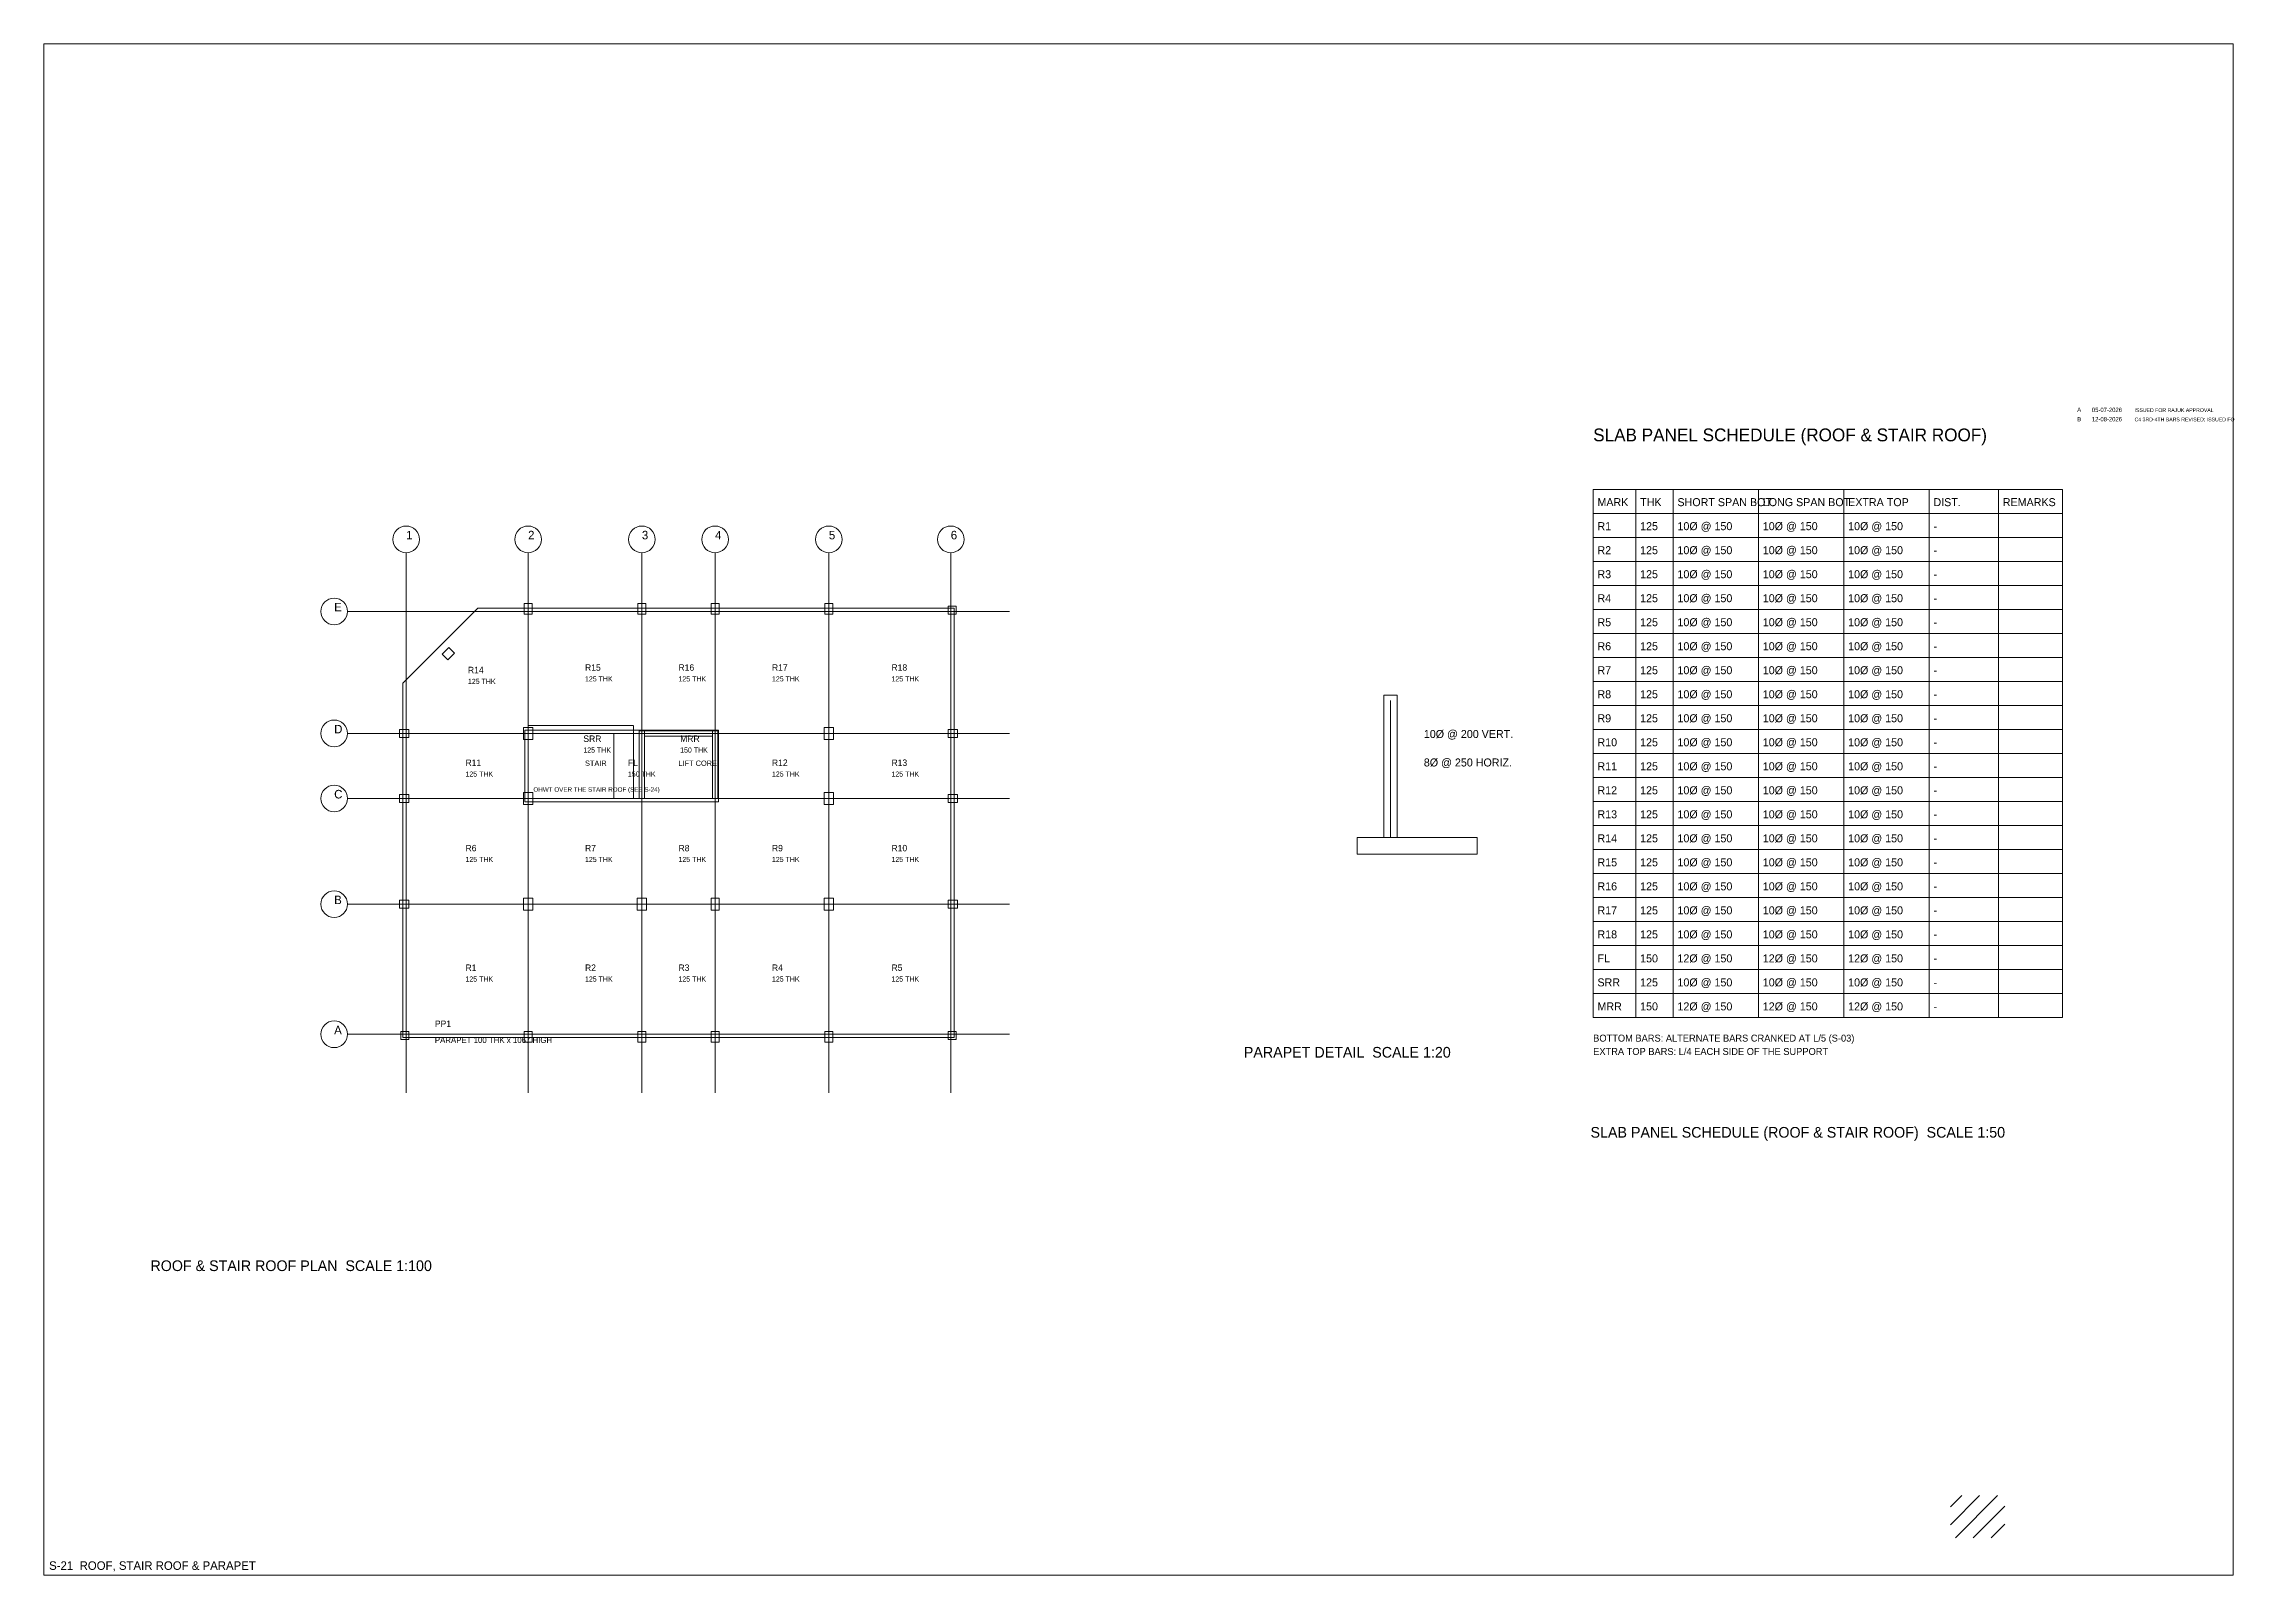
# Model space of a CAD drawing. Extents: x 1000 to 741800, y -207200 to 58400.
# Drawn here: x 471500 to 553600, y -137800 to -80400 of the extents above; entities that cross this region are included whole.
import ezdxf

# ---------------------------------------------------------------- set-up
doc = ezdxf.new("R2010")
doc.units = 0
doc.linetypes.add('DASHED', pattern=[1.524, 1.27, -0.254])
doc.layers.get('0').update_dxf_attribs({"lineweight": 0, "plot": 0})
for name, color, linetype, lineweight, plot in [('Column', 1, 'Continuous', 0, False), ('Grid', 8, 'Continuous', 0, False), ('Grid Circle', 8, 'Continuous', 0, False), ('Hatch', 9, 'Continuous', 0, False), ('Rod-1', 6, 'Continuous', 0, False), ('Sheet', 7, 'Continuous', 0, False), ('Slab', 5, 'Continuous', 0, False), ('Text-1', 7, 'Continuous', 0, False), ('Text-2', 7, 'Continuous', 0, False), ('TITLE', 7, 'Continuous', 0, False), ('Wall', 1, 'Continuous', 0, False)]:
    doc.layers.add(name, color=color, linetype=linetype, lineweight=lineweight, plot=plot)

# ---------------------------------------------------------------- blocks, each defined once
blk = doc.blocks.new('GRID_BUBBLE')
at = {"layer": 'Grid Circle'}
blk.add_circle((0, 0), 500, dxfattribs=at)
at = {"layer": 'Text-1'}
blk.add_attdef('GRID', (0, 0), '', height=320, dxfattribs=at)

msp = doc.modelspace()

# ---------------------------------------------------------------- hatches: boundary and pattern name
at = {"layer": 'Hatch'}
h = msp.add_hatch(dxfattribs=at)
h.set_pattern_fill('ANSI31', color=256, scale=150)
h.paths.add_polyline_path([(543000, -136400), (545042, -136400), (545042, -134815), (543000, -134815)])

# ---------------------------------------------------------------- linework, layer by layer
for p, q in [((529600, -97100), (547200, -97100)), ((529600, -97100), (529600, -116900)), ((531200, -97100), (531200, -116900)), ((532600, -97100), (532600, -116900)), ((535800, -97100), (535800, -116900)), ((539000, -97100), (539000, -116900)), ((542200, -97100), (542200, -116900)), ((544800, -97100), (544800, -116900)), ((547200, -97100), (547200, -116900)), ((529600, -98000), (547200, -98000)), ((529600, -98900), (547200, -98900)), ((529600, -99800), (547200, -99800)), ((529600, -100700), (547200, -100700)), ((529600, -101600), (547200, -101600)), ((529600, -102500), (547200, -102500)), ((529600, -103400), (547200, -103400)), ((529600, -104300), (547200, -104300)), ((529600, -105200), (547200, -105200)), ((529600, -106100), (547200, -106100)), ((529600, -107000), (547200, -107000)), ((529600, -107900), (547200, -107900)), ((529600, -108800), (547200, -108800)), ((529600, -109700), (547200, -109700)), ((529600, -110600), (547200, -110600)), ((529600, -111500), (547200, -111500)), ((529600, -112400), (547200, -112400)), ((529600, -113300), (547200, -113300)), ((529600, -114200), (547200, -114200)), ((529600, -115100), (547200, -115100)), ((529600, -116000), (547200, -116000)), ((529600, -116900), (547200, -116900))]:
    msp.add_line(p, q)
at = {"layer": 'Column'}
for points in [[(489511, -101775), (489811, -101775), (489811, -101375), (489511, -101375)], [(493778, -101775), (494078, -101775), (494078, -101375), (493778, -101375)], [(496522, -101775), (496822, -101775), (496822, -101375), (496522, -101375)], [(500789, -101775), (501089, -101775), (501089, -101375), (500789, -101375)], [(505411, -101775), (505711, -101775), (505711, -101475), (505411, -101475)], [(486655, -103489), (486903, -103241), (486691, -103029), (486443, -103277)], [(484839, -106397), (485189, -106397), (485189, -106097), (484839, -106097)], [(489486, -106472), (489836, -106472), (489836, -106022), (489486, -106022)], [(500764, -106472), (501114, -106472), (501114, -106022), (500764, -106022)], [(505411, -106397), (505761, -106397), (505761, -106097), (505411, -106097)], [(484839, -108836), (485189, -108836), (485189, -108536), (484839, -108536)], [(489486, -108911), (489836, -108911), (489836, -108461), (489486, -108461)], [(500764, -108911), (501114, -108911), (501114, -108461), (500764, -108461)], [(505411, -108836), (505761, -108836), (505761, -108536), (505411, -108536)], [(489486, -112873), (489836, -112873), (489836, -112423), (489486, -112423)], [(493753, -112873), (494103, -112873), (494103, -112423), (493753, -112423)], [(496522, -112873), (496822, -112873), (496822, -112423), (496522, -112423)], [(500764, -112873), (501114, -112873), (501114, -112423), (500764, -112423)], [(484839, -112798), (485189, -112798), (485189, -112498), (484839, -112498)], [(505411, -112798), (505761, -112798), (505761, -112498), (505411, -112498)], [(484889, -117725), (485189, -117725), (485189, -117425), (484889, -117425)], [(489511, -117825), (489811, -117825), (489811, -117425), (489511, -117425)], [(493778, -117825), (494078, -117825), (494078, -117425), (493778, -117425)], [(496522, -117825), (496822, -117825), (496822, -117425), (496522, -117425)], [(500789, -117825), (501089, -117825), (501089, -117425), (500789, -117425)], [(505411, -117725), (505711, -117725), (505711, -117425), (505411, -117425)]]:
    msp.add_lwpolyline(points, close=True, dxfattribs=at)
at = {"layer": 'Grid'}
for p, q in [((485089, -119725), (485089, -99475)), ((489661, -119725), (489661, -99475)), ((493928, -119725), (493928, -99475)), ((496672, -119725), (496672, -99475)), ((500939, -119725), (500939, -99475)), ((505511, -119725), (505511, -99475)), ((482889, -101675), (507711, -101675)), ((482889, -106247), (507711, -106247)), ((482889, -108686), (507711, -108686)), ((482889, -112648), (507711, -112648)), ((482889, -117525), (507711, -117525))]:
    msp.add_line(p, q, dxfattribs=at)
at = {"layer": 'Rod-1'}
msp.add_line((522000, -110154), (522000, -105020), dxfattribs=at)
at = {"layer": 'Sheet'}
msp.add_lwpolyline([(471500, -137800), (553600, -137800), (553600, -80400), (471500, -80400)], close=True, dxfattribs=at)
at = {"layer": 'Slab'}
for points in [[(484964, -117650), (505636, -117650), (505636, -101550), (487781, -101550), (484964, -104367)], [(484964, -106247), (489661, -106247), (489661, -101550), (487781, -101550), (484964, -104367)], [(489661, -106247), (493928, -106247), (493928, -101550), (489661, -101550)], [(493928, -106247), (496672, -106247), (496672, -101550), (493928, -101550)], [(496672, -106247), (500939, -106247), (500939, -101550), (496672, -101550)], [(500939, -106247), (505636, -106247), (505636, -101550), (500939, -101550)], [(484964, -108686), (489661, -108686), (489661, -106247), (484964, -106247)], [(489536, -108811), (493928, -108811), (493928, -106122), (489536, -106122)], [(489661, -108686), (493928, -108686), (493928, -106247), (489661, -106247)], [(492880, -108686), (493928, -108686), (493928, -106247), (492880, -106247)], [(493928, -108811), (496797, -108811), (496797, -106122), (493928, -106122)], [(496672, -108686), (500939, -108686), (500939, -106247), (496672, -106247)], [(500939, -108686), (505636, -108686), (505636, -106247), (500939, -106247)], [(484964, -112648), (489661, -112648), (489661, -108686), (484964, -108686)], [(489661, -112648), (493928, -112648), (493928, -108686), (489661, -108686)], [(493928, -112648), (496672, -112648), (496672, -108686), (493928, -108686)], [(496672, -112648), (500939, -112648), (500939, -108686), (496672, -108686)], [(500939, -112648), (505636, -112648), (505636, -108686), (500939, -108686)], [(520750, -110780), (525250, -110780), (525250, -110154), (520750, -110154)], [(484964, -117650), (489661, -117650), (489661, -112648), (484964, -112648)], [(489661, -117650), (493928, -117650), (493928, -112648), (489661, -112648)], [(493928, -117650), (496672, -117650), (496672, -112648), (493928, -112648)], [(496672, -117650), (500939, -117650), (500939, -112648), (496672, -112648)], [(500939, -117650), (505636, -117650), (505636, -112648), (500939, -112648)]]:
    msp.add_lwpolyline(points, close=True, dxfattribs=at)
at = {"layer": 'Wall', "linetype": 'DASHED'}
for p, q in [((493619, -105948), (489661, -105948)), ((489661, -105948), (489661, -108686)), ((493619, -108686), (493619, -105948)), ((489661, -108686), (493619, -108686))]:
    msp.add_line(p, q, dxfattribs=at)
at = {"layer": 'Wall'}
for points in [[(484964, -117650), (505636, -117650), (505636, -101550), (487781, -101550), (484964, -104367)], [(521750, -110154), (522250, -110154), (522250, -104820), (521750, -104820)], [(493828, -108686), (494028, -108686), (494028, -106147), (493828, -106147)], [(494028, -106347), (496572, -106347), (496572, -106147), (494028, -106147)], [(496572, -108686), (496772, -108686), (496772, -106147), (496572, -106147)]]:
    msp.add_lwpolyline(points, close=True, dxfattribs=at)

# ---------------------------------------------------------------- block references
at = {"layer": 'Grid Circle'}
for p, values in [((485089, -98975), {'GRID': '1'}), ((489661, -98975), {'GRID': '2'}), ((493928, -98975), {'GRID': '3'}), ((496672, -98975), {'GRID': '4'}), ((500939, -98975), {'GRID': '5'}), ((505511, -98975), {'GRID': '6'}), ((482389, -101675), {'GRID': 'E'}), ((482389, -106247), {'GRID': 'D'}), ((482389, -108686), {'GRID': 'C'}), ((482389, -112648), {'GRID': 'B'}), ((482389, -117525), {'GRID': 'A'})]:
    msp.add_blockref('GRID_BUBBLE', p, dxfattribs=at).add_auto_attribs(values)

# ---------------------------------------------------------------- texts
at = {"layer": 'Sheet'}
for s, height, p in [('PARAPET DETAIL  SCALE 1:20', 400, (516500, -118400)), ('SLAB PANEL SCHEDULE (ROOF & STAIR ROOF)  SCALE 1:50', 400, (529500, -121400)), ('ROOF & STAIR ROOF PLAN  SCALE 1:100', 400, (475500, -126400)), ('S-21  ROOF, STAIR ROOF & PARAPET', 320, (471700, -137600))]:
    msp.add_text(s, height=height, dxfattribs=at).set_placement(p)
at = {"layer": 'Text-1'}
for s, height, p in [('SLAB PANEL SCHEDULE (ROOF & STAIR ROOF)', 480, (529600, -95300)), ('MARK', 300, (529760, -97730)), ('THK', 300, (531360, -97730)), ('SHORT SPAN BOT.', 300, (532760, -97730)), ('LONG SPAN BOT.', 300, (535960, -97730)), ('EXTRA TOP', 300, (539160, -97730)), ('DIST.', 300, (542360, -97730)), ('REMARKS', 300, (544960, -97730)), ('R1', 300, (529760, -98630)), ('125', 300, (531360, -98630)), ('10%%C @ 150', 300, (532760, -98630)), ('10%%C @ 150', 300, (535960, -98630)), ('10%%C @ 150', 300, (539160, -98630)), ('-', 300, (542360, -98630)), ('R2', 300, (529760, -99530)), ('125', 300, (531360, -99530)), ('10%%C @ 150', 300, (532760, -99530)), ('10%%C @ 150', 300, (535960, -99530)), ('10%%C @ 150', 300, (539160, -99530)), ('R3', 300, (529760, -100430)), ('125', 300, (531360, -100430)), ('10%%C @ 150', 300, (532760, -100430)), ('10%%C @ 150', 300, (535960, -100430)), ('10%%C @ 150', 300, (539160, -100430)), ('-', 300, (542360, -99530)), ('-', 300, (542360, -100430)), ('R4', 300, (529760, -101330)), ('125', 300, (531360, -101330)), ('10%%C @ 150', 300, (532760, -101330)), ('10%%C @ 150', 300, (535960, -101330)), ('10%%C @ 150', 300, (539160, -101330)), ('-', 300, (542360, -101330)), ('R5', 300, (529760, -102230)), ('125', 300, (531360, -102230)), ('10%%C @ 150', 300, (532760, -102230)), ('10%%C @ 150', 300, (535960, -102230)), ('10%%C @ 150', 300, (539160, -102230)), ('-', 300, (542360, -102230)), ('R6', 300, (529760, -103130)), ('125', 300, (531360, -103130)), ('10%%C @ 150', 300, (532760, -103130)), ('10%%C @ 150', 300, (535960, -103130)), ('10%%C @ 150', 300, (539160, -103130)), ('-', 300, (542360, -103130)), ('R14', 240, (487406, -103992)), ('R15', 240, (491795, -103899)), ('R16', 240, (495300, -103899)), ('R17', 240, (498805, -103899)), ('R18', 240, (503287, -103899)), ('R7', 300, (529760, -104030)), ('125', 300, (531360, -104030)), ('10%%C @ 150', 300, (532760, -104030)), ('10%%C @ 150', 300, (535960, -104030)), ('10%%C @ 150', 300, (539160, -104030)), ('-', 300, (542360, -104030)), ('R8', 300, (529760, -104930)), ('125', 300, (531360, -104930)), ('10%%C @ 150', 300, (532760, -104930)), ('10%%C @ 150', 300, (535960, -104930)), ('10%%C @ 150', 300, (539160, -104930)), ('-', 300, (542360, -104930)), ('R9', 300, (529760, -105830)), ('125', 300, (531360, -105830)), ('10%%C @ 150', 300, (532760, -105830)), ('10%%C @ 150', 300, (535960, -105830)), ('10%%C @ 150', 300, (539160, -105830)), ('-', 300, (542360, -105830)), ('SRR', 240, (491732, -106566)), ('MRR', 240, (495362, -106566)), ('R10', 300, (529760, -106730)), ('125', 300, (531360, -106730)), ('10%%C @ 150', 300, (532760, -106730)), ('10%%C @ 150', 300, (535960, -106730)), ('10%%C @ 150', 300, (539160, -106730)), ('-', 300, (542360, -106730)), ('R11', 240, (487313, -107466)), ('STAIR', 200, (491795, -107466)), ('FL', 240, (493404, -107466)), ('LIFT CORE', 200, (495300, -107466)), ('R12', 240, (498805, -107466)), ('R13', 240, (503287, -107466)), ('R11', 300, (529760, -107630)), ('125', 300, (531360, -107630)), ('10%%C @ 150', 300, (532760, -107630)), ('10%%C @ 150', 300, (535960, -107630)), ('10%%C @ 150', 300, (539160, -107630)), ('-', 300, (542360, -107630)), ('R12', 300, (529760, -108530)), ('125', 300, (531360, -108530)), ('10%%C @ 150', 300, (532760, -108530)), ('10%%C @ 150', 300, (535960, -108530)), ('10%%C @ 150', 300, (539160, -108530)), ('R13', 300, (529760, -109430)), ('125', 300, (531360, -109430)), ('10%%C @ 150', 300, (532760, -109430)), ('10%%C @ 150', 300, (535960, -109430)), ('10%%C @ 150', 300, (539160, -109430)), ('-', 300, (542360, -108530)), ('-', 300, (542360, -109430)), ('R6', 240, (487313, -110667)), ('R7', 240, (491795, -110667)), ('R8', 240, (495300, -110667)), ('R9', 240, (498805, -110667)), ('R10', 240, (503287, -110667)), ('R14', 300, (529760, -110330)), ('125', 300, (531360, -110330)), ('10%%C @ 150', 300, (532760, -110330)), ('10%%C @ 150', 300, (535960, -110330)), ('10%%C @ 150', 300, (539160, -110330)), ('-', 300, (542360, -110330)), ('R15', 300, (529760, -111230)), ('125', 300, (531360, -111230)), ('10%%C @ 150', 300, (532760, -111230)), ('10%%C @ 150', 300, (535960, -111230)), ('10%%C @ 150', 300, (539160, -111230)), ('-', 300, (542360, -111230)), ('R16', 300, (529760, -112130)), ('125', 300, (531360, -112130)), ('10%%C @ 150', 300, (532760, -112130)), ('10%%C @ 150', 300, (535960, -112130)), ('10%%C @ 150', 300, (539160, -112130)), ('-', 300, (542360, -112130)), ('R17', 300, (529760, -113030)), ('125', 300, (531360, -113030)), ('10%%C @ 150', 300, (532760, -113030)), ('10%%C @ 150', 300, (535960, -113030)), ('10%%C @ 150', 300, (539160, -113030)), ('-', 300, (542360, -113030)), ('R18', 300, (529760, -113930)), ('125', 300, (531360, -113930)), ('10%%C @ 150', 300, (532760, -113930)), ('10%%C @ 150', 300, (535960, -113930)), ('10%%C @ 150', 300, (539160, -113930)), ('-', 300, (542360, -113930)), ('R1', 240, (487313, -115149)), ('R2', 240, (491795, -115149)), ('R3', 240, (495300, -115149)), ('R4', 240, (498805, -115149)), ('R5', 240, (503287, -115149)), ('FL', 300, (529760, -114830)), ('150', 300, (531360, -114830)), ('12%%C @ 150', 300, (532760, -114830)), ('12%%C @ 150', 300, (535960, -114830)), ('12%%C @ 150', 300, (539160, -114830)), ('-', 300, (542360, -114830)), ('SRR', 300, (529760, -115730)), ('125', 300, (531360, -115730)), ('10%%C @ 150', 300, (532760, -115730)), ('10%%C @ 150', 300, (535960, -115730)), ('10%%C @ 150', 300, (539160, -115730)), ('-', 300, (542360, -115730)), ('MRR', 300, (529760, -116630)), ('150', 300, (531360, -116630)), ('12%%C @ 150', 300, (532760, -116630)), ('12%%C @ 150', 300, (535960, -116630)), ('12%%C @ 150', 300, (539160, -116630)), ('-', 300, (542360, -116630)), ('PP1', 240, (486164, -117250))]:
    msp.add_text(s, height=height, dxfattribs=at).set_placement(p)
at = {"layer": 'Text-2'}
for s, height, p in [('125 THK', 190, (487406, -104392)), ('125 THK', 190, (491795, -104299)), ('125 THK', 190, (495300, -104299)), ('125 THK', 190, (498805, -104299)), ('125 THK', 190, (503287, -104299)), ('10%%C @ 200 VERT.', 300, (523250, -106420)), ('125 THK', 190, (491732, -106966)), ('150 THK', 190, (495362, -106966)), ('8%%C @ 250 HORIZ.', 300, (523250, -107487)), ('125 THK', 190, (487313, -107866)), ('OHWT OVER THE STAIR ROOF (SEE S-24)', 170, (489861, -108436)), ('150 THK', 190, (493404, -107866)), ('125 THK', 190, (498805, -107866)), ('125 THK', 190, (503287, -107866)), ('125 THK', 190, (487313, -111067)), ('125 THK', 190, (491795, -111067)), ('125 THK', 190, (495300, -111067)), ('125 THK', 190, (498805, -111067)), ('125 THK', 190, (503287, -111067)), ('125 THK', 190, (487313, -115549)), ('125 THK', 190, (491795, -115549)), ('125 THK', 190, (495300, -115549)), ('125 THK', 190, (498805, -115549)), ('125 THK', 190, (503287, -115549)), ('PARAPET 100 THK x 1067 HIGH', 220, (486164, -117850)), ('BOTTOM BARS: ALTERNATE BARS CRANKED AT L/5 (S-03)', 260, (529600, -117800)), ('EXTRA TOP BARS: L/4 EACH SIDE OF THE SUPPORT', 260, (529600, -118300))]:
    msp.add_text(s, height=height, dxfattribs=at).set_placement(p)
at = {"layer": 'TITLE'}
for s, height, p in [('A', 160, (547750, -94200)), ('B', 160, (547750, -94550)), ('05-07-2026', 160, (548300, -94200)), ('12-08-2026', 160, (548300, -94550)), ('C4 3RD-4TH BARS REVISED; ISSUED FO', 140, (549900, -94550)), ('ISSUED FOR RAJUK APPROVAL', 140, (549900, -94200))]:
    msp.add_text(s, height=height, dxfattribs=at).set_placement(p)

doc.saveas('drawing.dxf')
